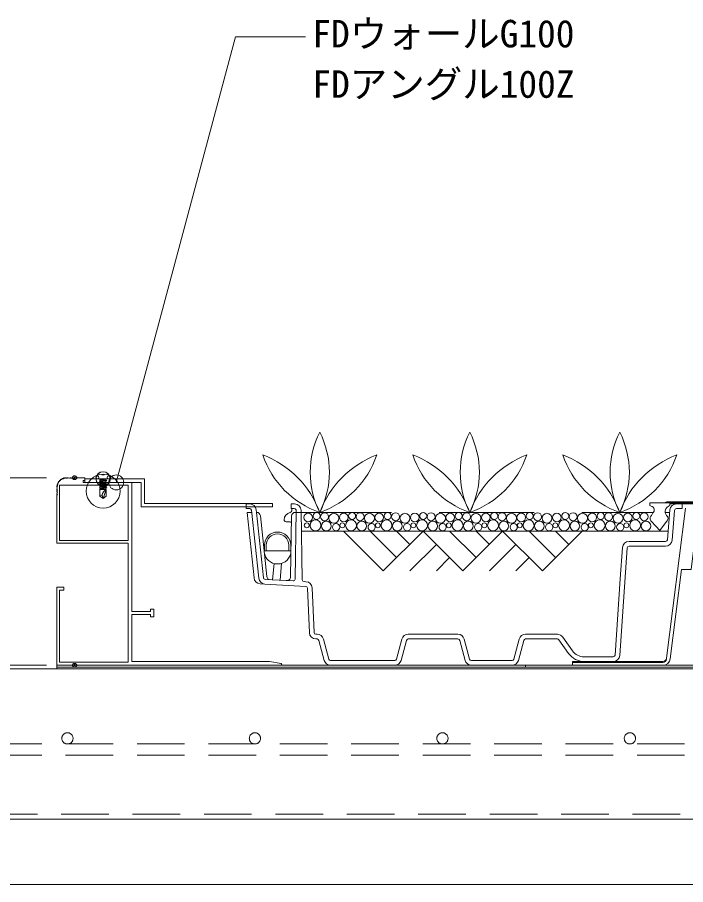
# Model space of a CAD drawing. Units: millimetres, scale not verified. Extents: x -1485 to 1485, y -1050 to 1050.
# Drawn here: x -382.4 to -25.9, y -348.9 to 113.6 of the extents above; entities that cross this region are included whole.
import ezdxf
from ezdxf.enums import TextEntityAlignment as Align

# ---------------------------------------------------------------- set-up
doc = ezdxf.new("R2010")
doc.units = ezdxf.units.MM
doc.header["$LTSCALE"] = 4
doc.header["$PDMODE"] = 32
doc.header["$PDSIZE"] = 2
doc.linetypes.add('USER1', pattern=[19.05, 12.7, -6.35])
doc.linetypes.add('USER2', pattern=[9.525, 6.35, -3.175])
for name, color, linetype, lineweight in [('0-0_0', 7, 'Continuous', 18), ('0-3_KUTAI', 3, 'Continuous', 18), ('0-4_BOUSUI', 1, 'Continuous', 18), ('0-5_KANAMONO_SCREW', 4, 'Continuous', 18), ('0-6_dannnetu', 6, 'Continuous', 18), ('0-7_KANAMONO', 4, 'Continuous', 18), ('0-9_MOJI', 7, 'Continuous', 18), ('0-A_ecom', 7, 'Continuous', 18), ('0-B_GREEN', 3, 'Continuous', 18), ('0-F_buhin', 2, 'USER2', 18), ('1-0_tensen', 7, 'USER2', 18), ('1-1_00KANAMONO', 5, 'Continuous', 18)]:
    doc.layers.add(name, color=color, linetype=linetype, lineweight=lineweight)
doc.layers.add('0-1_DEFPOINTS', color=7, linetype='Continuous')
doc.styles.add('ＭＳ ゴシック', font='')
doc.styles.get('ＭＳ ゴシック').set_extended_font_data('MS Gothic')

# ---------------------------------------------------------------- blocks, each defined once
blk = doc.blocks.new('sd-n13')
at = {"layer": '0-5_KANAMONO_SCREW'}
for p, q in [((-3.75, 0), (3.75, 0)), ((-2.4, -0.5), (1.6, 0)), ((-2.4, -0.5), (-0.445, 0)), ((-1.9, -1), (2.009, 0)), ((-1.9, 0), (-1.9, -0.372)), ((-1.9, -1), (-2.4, -0.5)), ((-2.4, -1.7), (1.9, -0.6)), ((-2.4, -1.7), (2.4, -1.1)), ((-1.9, -2.2), (-2.4, -1.7)), ((-2.4, -2.9), (1.9, -1.8)), ((-2.4, -2.9), (2.4, -2.3)), ((-1.9, -3.4), (-2.4, -2.9)), ((-2.4, -4.1), (1.9, -3)), ((-2.4, -4.1), (2.4, -3.5)), ((-1.9, -4.6), (-2.4, -4.1)), ((-2.4, -5.3), (1.9, -4.2)), ((-2.4, -5.3), (2.4, -4.7)), ((-1.9, -5.8), (-2.4, -5.3)), ((-2.4, -6.5), (1.9, -5.4)), ((-1.9, -1), (-1.9, -1.572)), ((-1.9, -2.2), (2.4, -1.1)), ((-1.9, -2.2), (-1.9, -2.772)), ((-1.9, -3.4), (2.4, -2.3)), ((-1.9, -3.4), (-1.9, -3.972)), ((-1.9, -4.6), (2.4, -3.5)), ((-1.9, -4.6), (-1.9, -5.172)), ((-1.9, -5.8), (2.4, -4.7)), ((1.9, -0.028), (1.9, -0.6)), ((2.4, -1.1), (1.9, -0.6)), ((1.9, -1.228), (1.9, -1.8)), ((2.4, -2.3), (1.9, -1.8)), ((1.9, -2.428), (1.9, -3)), ((2.4, -3.5), (1.9, -3)), ((1.9, -3.628), (1.9, -4.2)), ((2.4, -4.7), (1.9, -4.2)), ((1.9, -4.828), (1.9, -5.4)), ((2.4, -5.9), (1.9, -5.4)), ((-2.4, -6.5), (2.4, -5.9)), ((-1.9, -7), (-2.4, -6.5)), ((2.15, -7), (-2.15, -7)), ((-2.15, -11.495), (-2.15, -7)), ((0, -13), (-2.15, -11.495)), ((-1.9, -5.8), (-1.9, -6.372)), ((-1.9, -7), (2.4, -5.9)), ((0, -13), (-0.635, -10.995)), ((0, -13), (2.15, -7)), ((0, -13), (2.15, -11.495)), ((1.9, -6.028), (1.9, -7)), ((2.15, -11.495), (2.15, -7))]:
    blk.add_line(p, q, dxfattribs=at)
blk.add_lwpolyline([(0.75, 3.175), (0.75, 2.675), (-0.75, 2.675), (-0.75, 3.175)], dxfattribs=at)
for centre, radius in [((0, -8.096), 11.296), ((0, -8.096), 11.296), ((-0.091, 0.076), 4.75), ((-3.75, 1), 1), ((0.091, 0.076), 4.75), ((3.75, 1), 1)]:
    blk.add_circle(centre, radius, dxfattribs=at)
for centre, radius, start, end in [((-1.206, -11.809), 0.995, 54.94761, 161.58289), ((4.694, -11.742), 5.381, 118.2142, 172.01632)]:
    blk.add_arc(centre, radius, start, end, dxfattribs=at)
blk = doc.blocks.new('1')
at = {"layer": '1-1_00KANAMONO'}
for p, q in [((752.129, 226.895), (752.132, 226.725)), ((752.559, 227.024), (752.401, 227.086)), ((752.855, 227.348), (752.829, 227.18)), ((753.302, 227.401), (753.157, 227.489)), ((753.65, 227.668), (753.595, 227.507)), ((754.099, 227.642), (753.971, 227.754)), ((754.488, 227.846), (754.406, 227.696)), ((754.926, 227.742), (754.819, 227.875)), ((755.452, 227.92), (755.211, 227.715)), ((755.952, 227.715), (755.711, 227.92)), ((756.452, 227.92), (756.211, 227.715)), ((756.952, 227.715), (756.711, 227.92)), ((757.452, 227.92), (757.211, 227.715)), ((757.952, 227.715), (757.711, 227.92)), ((758.452, 227.92), (758.211, 227.715)), ((758.952, 227.715), (758.711, 227.92)), ((759.452, 227.92), (759.211, 227.715)), ((750.334, 222.838), (750.129, 222.597)), ((750.129, 222.338), (750.334, 222.097)), ((750.174, 223.23), (750.307, 223.123)), ((750.353, 223.643), (750.203, 223.561)), ((750.295, 224.078), (750.407, 223.95)), ((750.542, 224.454), (750.381, 224.399)), ((750.56, 224.893), (750.648, 224.747)), ((750.869, 225.22), (750.701, 225.194)), ((750.963, 225.648), (751.025, 225.49)), ((751.324, 225.917), (751.154, 225.921)), ((751.491, 226.323), (751.524, 226.156)), ((751.893, 226.525), (751.726, 226.558)), ((750.334, 221.838), (750.129, 221.597)), ((750.129, 221.338), (750.334, 221.097)), ((750.334, 220.838), (750.129, 220.597)), ((750.129, 220.338), (750.334, 220.097)), ((750.334, 219.838), (750.129, 219.597)), ((750.129, 219.338), (750.334, 219.097)), ((750.334, 218.838), (750.129, 218.597)), ((750.082, 127.967), (869.582, 127.967))]:
    blk.add_line(p, q, dxfattribs=at)
for points in [[(869.663, 128.961), (863.582, 129.967), (790.082, 129.967), (790.082, 155.067), (800.082, 155.067), (800.082, 153.817), (801.782, 153.817), (801.782, 157.817), (800.082, 157.817), (800.082, 156.567), (790.082, 156.567), (790.082, 225.467), (764.082, 225.467), (764.082, 226.467), (765.082, 226.467), (765.082, 227.967), (759.582, 227.967)], [(750.082, 218.467), (750.082, 192.967), (788.082, 192.967), (788.082, 129.667), (751.582, 129.667), (751.582, 167.967), (753.782, 167.967), (753.782, 169.667), (750.082, 169.667), (750.082, 127.967)]]:
    blk.add_lwpolyline(points, dxfattribs=at)
blk.add_lwpolyline([(751.582, 223.967), (788.082, 223.967), (788.082, 194.467), (751.582, 194.467)], close=True, dxfattribs=at)
for centre, radius, start, end in [((751.932, 226.721), 0.2, 258.84705, 1.15295), ((752.328, 226.899), 0.2, 68.84705, 181.15295), ((752.632, 227.211), 0.2, 248.84705, 351.15295), ((753.053, 227.318), 0.2, 58.84705, 171.15295), ((753.406, 227.572), 0.2, 238.84705, 341.15295), ((753.839, 227.604), 0.2, 48.84705, 161.15295), ((754.231, 227.793), 0.2, 228.84705, 331.15295), ((754.663, 227.749), 0.2, 38.84705, 151.15295), ((755.082, 227.867), 0.2, 218.84705, 310.36125), ((755.582, 227.767), 0.2, 49.63875, 130.36125), ((756.082, 227.867), 0.2, 229.63875, 310.36125), ((756.582, 227.767), 0.2, 49.63875, 130.36125), ((757.082, 227.867), 0.2, 229.63875, 310.36125), ((757.582, 227.767), 0.2, 49.63875, 130.36125), ((758.082, 227.867), 0.2, 229.63875, 310.36125), ((758.582, 227.767), 0.2, 49.63875, 130.36125), ((759.082, 227.867), 0.2, 229.63875, 310.36125), ((759.582, 227.767), 0.2, 90, 130.36125), ((750.282, 222.467), 0.2, 139.63875, 220.36125), ((750.3, 223.386), 0.2, 118.84705, 231.15295), ((750.445, 224.21), 0.2, 108.84705, 221.15295), ((750.182, 222.967), 0.2, 319.63875, 51.15295), ((750.182, 221.967), 0.2, 319.63875, 40.36125), ((750.256, 223.818), 0.2, 298.84705, 41.15295), ((750.731, 224.996), 0.2, 98.84705, 211.15295), ((750.477, 224.643), 0.2, 288.84705, 31.15295), ((750.838, 225.417), 0.2, 278.84705, 21.15295), ((751.15, 225.721), 0.2, 88.84705, 201.15295), ((751.328, 226.117), 0.2, 268.84705, 11.15295), ((751.688, 226.362), 0.2, 78.84705, 191.15295), ((750.282, 221.467), 0.2, 139.63875, 220.36125), ((750.282, 220.467), 0.2, 139.63875, 220.36125), ((750.282, 219.467), 0.2, 139.63875, 220.36125), ((750.282, 218.467), 0.2, 139.63875, 180), ((750.182, 220.967), 0.2, 319.63875, 40.36125), ((750.182, 219.967), 0.2, 319.63875, 40.36125), ((750.182, 218.967), 0.2, 319.63875, 40.36125), ((869.582, 128.467), 0.5, 270, 80.60091)]:
    blk.add_arc(centre, radius, start, end, dxfattribs=at)
blk = doc.blocks.new('_Dot')
at = {"layer": '0-0_0'}
for p, q in [((-0.5, 0), (-1, 0)), ((0.25, 0), (-0.25, 0))]:
    blk.add_line(p, q, dxfattribs=at)
blk.add_circle((0, 0), 0.25, dxfattribs=at)
blk = doc.blocks.new('D6')
at = {"layer": '0-1_DEFPOINTS'}
for p in [(1092.808, 918.143), (1133.237, 918.143), (1133.237, 818.143)]:
    blk.add_point(p, dxfattribs=at)
at = {"layer": '0-9_MOJI'}
for p, q in [((1118.237, 918.143), (1082.808, 918.143)), ((1092.808, 826.143), (1092.808, 910.143)), ((1118.237, 818.143), (1082.808, 818.143))]:
    blk.add_line(p, q, dxfattribs=at)
at = {"layer": '0-9_MOJI', "xscale": 8, "yscale": 8}
for p, rotation in [((1092.808, 918.143), 90), ((1092.808, 818.143), 270)]:
    blk.add_blockref('_Dot', p, dxfattribs=dict(at, rotation=rotation))
at = {"layer": '0-9_MOJI', "style": 'ＭＳ ゴシック'}
blk.add_text('100', height=14.66, rotation=90, dxfattribs=at).set_placement((1087.808, 853.143), align=Align.BOTTOM_LEFT)

msp = doc.modelspace()

# ---------------------------------------------------------------- linework, layer by layer
at = {"layer": '0-3_KUTAI'}
msp.add_line((659.344, -233.875), (-740.006, -233.875), dxfattribs=at)
at = {"layer": '0-4_BOUSUI'}
msp.add_line((659.344, -348.875), (-740.006, -348.875), dxfattribs=at)
for points in [[(-361.333, -231.875), (-111.333, -231.875), (-111.333, -232.875), (-361.333, -232.875)], [(-111.333, -231.875), (88.667, -231.875), (88.667, -232.875), (-111.333, -232.875)]]:
    msp.add_lwpolyline(points, close=True, dxfattribs=at)
at = {"layer": '0-6_dannnetu'}
msp.add_line((659.344, -313.875), (-740.006, -313.875), dxfattribs=at)
at = {"layer": '0-7_KANAMONO'}
for p, q in [((12.002, -144.675), (-34.667, -144.675)), ((-43.382, -150.629), (-44.172, -152.021)), ((-36.063, -152.021), (-36.852, -150.629)), ((-237.573, -170.873), (-237.573, -167.873)), ((-236.573, -170.873), (-236.573, -167.873))]:
    msp.add_line(p, q, dxfattribs=at)
msp.add_lwpolyline([(-246.333, -145.575), (-314.533, -145.575), (-314.533, -132.575), (-346.333, -132.575), (-346.333, -134.375), (-316.333, -134.375), (-316.333, -147.375), (-246.333, -147.375)], close=True, dxfattribs=at)
for points in [[(21.566, -147.117), (22.274, -146.775), (22.274, -145.275), (-44.94, -145.275), (-44.94, -146.775), (-44.232, -147.117)], [(-35.003, -147.117), (-34.295, -146.775), (-34.295, -145.875), (11.629, -145.875)], [(-44.093, -155.189), (-39.617, -160.075), (-36.141, -155.189)], [(-250.576, -167.873), (-250.576, -170.873), (-236.573, -170.873)], [(-249.576, -167.873), (-249.576, -170.873), (-237.573, -170.873)]]:
    msp.add_lwpolyline(points, dxfattribs=at)
for centre, radius, start, end in [((-44.641, -149.075), 2, 309.01589, 78.18299), ((-34.667, -150.183), 5.508, 90, 116.99147), ((-33.601, -150.098), 3.294, 115.18273, 189.26669), ((-42.913, -153.575), 2, 129.0159, 233.82139), ((-37.322, -153.575), 2, 306.17861, 50.9841), ((-243.574, -167.873), 7.002, 0, 180), ((-243.574, -167.873), 6.002, 0, 180)]:
    msp.add_arc(centre, radius, start, end, dxfattribs=at)
at = {"layer": '0-9_MOJI'}
for p, q in [((-329.631, -134.375), (-265.984, 103.157)), ((-265.984, 103.157), (-228.674, 103.157))]:
    msp.add_line(p, q, dxfattribs=at)
msp.add_circle((-329.631, -134.375), 4, dxfattribs=at)
at = {"layer": '0-A_ecom'}
for p, q in [((-28.833, -145.875), (-27.833, -145.875)), ((-253.62, -185.491), (-257.459, -149.269)), ((-252.743, -152.164), (-249.317, -184.488)), ((-236.67, -184.792), (-236.103, -152.34)), ((-236.053, -149.488), (-236.034, -148.375)), ((-234.283, -185.964), (-233.644, -149.392)), ((-234.103, -150.375), (-233.661, -150.375)), ((-231.023, -149.314), (-230.377, -186.292)), ((-35.651, -164.961), (-34.28, -149.074)), ((-31.789, -149.289), (-33.16, -165.176)), ((-27.833, -148.375), (-30.793, -148.375)), ((-237.174, -155.375), (-239.077, -155.375)), ((-230.83, -160.375), (-35.255, -160.375)), ((-208.388, -160.375), (-187.175, -181.588)), ((-194.246, -160.375), (-180.104, -174.517)), ((-165.962, -160.375), (-187.175, -181.588)), ((-180.104, -160.375), (-173.033, -167.446)), ((-165.962, -160.375), (-144.748, -181.588)), ((-151.819, -160.375), (-137.677, -174.517)), ((-123.535, -160.375), (-144.748, -181.588)), ((-137.677, -160.375), (-130.606, -167.446)), ((-123.535, -160.375), (-102.322, -181.588)), ((-109.393, -160.375), (-95.251, -174.517)), ((-81.109, -160.375), (-102.322, -181.588)), ((-95.251, -160.375), (-88.18, -167.446)), ((-56.1, -165.875), (-36.647, -165.875)), ((-158.891, -167.446), (-173.033, -181.588)), ((-116.464, -167.446), (-130.606, -181.588)), ((-57.097, -169.305), (-61.105, -226.619)), ((-151.82, -174.517), (-158.891, -181.588)), ((-109.393, -174.517), (-116.464, -181.588)), ((-245.476, -177.651), (-246.24, -186.34)), ((-243.721, -177.875), (-243.428, -177.875)), ((-242.236, -186.562), (-241.438, -177.492)), ((-250.333, -188.617), (-252.862, -188.477)), ((-228.568, -189.825), (-250.333, -188.617)), ((-250.194, -186.121), (-235.338, -186.945)), ((-229.433, -187.273), (-228.429, -187.328)), ((-226.608, -214.524), (-227.624, -190.78)), ((-225.126, -190.673), (-224.111, -214.417)), ((-223.112, -215.375), (-222.525, -215.375)), ((-173.866, -215.375), (-147.4, -215.375)), ((-111.266, -215.375), (-94.35, -215.375)), ((-91.494, -216.852), (-86.282, -224.21)), ((-222.525, -217.875), (-223.112, -217.875)), ((-218.701, -229.281), (-221.559, -218.616)), ((-219.144, -217.969), (-216.287, -228.634)), ((-180.104, -228.634), (-177.246, -217.969)), ((-174.832, -218.616), (-177.689, -229.281)), ((-147.4, -217.875), (-173.866, -217.875)), ((-143.577, -229.281), (-146.434, -218.616)), ((-144.02, -217.969), (-141.162, -228.634)), ((-117.504, -228.634), (-114.646, -217.969)), ((-112.232, -218.616), (-115.089, -229.281)), ((-94.35, -217.875), (-111.266, -217.875)), ((-88.322, -225.655), (-93.534, -218.297)), ((-215.321, -229.375), (-181.07, -229.375)), ((-140.196, -229.375), (-118.47, -229.375)), ((-80.162, -227.375), (-64.597, -227.375)), ((-64.597, -229.875), (-80.162, -229.875)), ((-181.07, -231.875), (-215.321, -231.875)), ((-118.47, -231.875), (-140.196, -231.875))]:
    msp.add_line(p, q, dxfattribs=at)
at = {"layer": '0-A_ecom', "color": 3, "linetype": 'USER1'}
for p, q in [((-233.661, -150.375), (-43.121, -150.375)), ((-36.884, -150.375), (-34.392, -150.375))]:
    msp.add_line(p, q, dxfattribs=at)
at = {"layer": '0-A_ecom', "color": 150}
for p, q in [((-25.911, -148.059), (-36.11, -228.127)), ((-86.333, -230.375), (-38.158, -230.375)), ((-36.174, -228.627), (-36.11, -228.127))]:
    msp.add_line(p, q, dxfattribs=at)
at = {"layer": '0-A_ecom', "color": 1}
for p, q in [((-361.333, -232.875), (-361.333, -233.875)), ((563.667, -232.875), (-361.333, -232.875)), ((659.344, -232.875), (-311.333, -232.875))]:
    msp.add_line(p, q, dxfattribs=at)
at = {"layer": '0-A_ecom'}
for points in [[(-258.454, -148.375), (-260.333, -148.375), (-260.333, -145.875), (-258.454, -145.875)], [(-234.644, -148.375), (-236.295, -148.375), (-236.295, -145.875), (-234.522, -145.875)], [(-30.793, -145.875), (-27.833, -145.875), (-27.833, -148.375)], [(-256.148, -185.351), (-259.856, -150.375), (-257.342, -150.375)], [(-254.973, -149.006), (-254.828, -150.375), (-251.133, -185.228)], [(-63.599, -226.445), (-60.762, -185.875), (-59.591, -169.131)], [(-36.647, -168.375), (-45.08, -168.375), (-56.1, -168.375)]]:
    msp.add_lwpolyline(points, dxfattribs=at)
at = {"layer": '0-A_ecom', "color": 150}
for points in [[(-34.126, -228.38), (-28.075, -180.875), (-23.035, -180.875), (-19.341, -151.875), (-13.087, -151.875)], [(-38.094, -229.875), (-86.333, -229.875), (-86.333, -231.875), (-38.094, -231.875)]]:
    msp.add_lwpolyline(points, dxfattribs=at)
at = {"layer": '0-A_ecom'}
for centre, radius in [((-227.249, -153.107), 2.322), ((-222.745, -152.267), 1.865), ((-218.526, -152.706), 2.127), ((-213.53, -153.518), 2.658), ((-208.307, -153.107), 2.322), ((-203.802, -152.267), 1.865), ((-199.583, -152.706), 2.127), ((-194.587, -153.518), 2.658), ((-189.364, -153.107), 2.322), ((-184.859, -152.267), 1.865), ((-180.64, -152.706), 2.127), ((-175.644, -153.518), 2.658), ((-170.421, -153.107), 2.322), ((-165.917, -152.267), 1.865), ((-161.697, -152.706), 2.127), ((-156.702, -153.518), 2.658), ((-151.478, -153.107), 2.322), ((-146.974, -152.267), 1.865), ((-142.755, -152.706), 2.127), ((-137.759, -153.518), 2.658), ((-132.536, -153.107), 2.322), ((-128.031, -152.267), 1.865), ((-123.812, -152.706), 2.127), ((-118.816, -153.518), 2.658), ((-113.593, -153.107), 2.322), ((-109.088, -152.267), 1.865), ((-104.869, -152.706), 2.127), ((-99.873, -153.518), 2.658), ((-94.65, -153.107), 2.322), ((-90.146, -152.267), 1.865), ((-85.926, -152.706), 2.127), ((-80.931, -153.518), 2.658), ((-75.707, -153.107), 2.322), ((-71.203, -152.267), 1.865), ((-66.984, -152.706), 2.127), ((-61.988, -153.518), 2.658), ((-56.765, -153.107), 2.322), ((-52.26, -152.267), 1.865), ((-48.041, -152.706), 2.127), ((-228.01, -157.307), 1.311), ((-223.346, -157.289), 2.903), ((-217.61, -157.649), 2.579), ((-212.358, -158.249), 1.925), ((-209.067, -157.307), 1.311), ((-204.403, -157.289), 2.903), ((-198.667, -157.649), 2.579), ((-193.415, -158.249), 1.925), ((-190.124, -157.307), 1.311), ((-185.46, -157.289), 2.903), ((-179.725, -157.649), 2.579), ((-174.472, -158.249), 1.925), ((-171.181, -157.307), 1.311), ((-166.518, -157.289), 2.903), ((-160.782, -157.649), 2.579), ((-155.529, -158.249), 1.925), ((-152.239, -157.307), 1.311), ((-147.575, -157.289), 2.903), ((-141.839, -157.649), 2.579), ((-136.587, -158.249), 1.925), ((-133.296, -157.307), 1.311), ((-128.632, -157.289), 2.903), ((-122.896, -157.649), 2.579), ((-117.644, -158.249), 1.925), ((-114.353, -157.307), 1.311), ((-109.689, -157.289), 2.903), ((-103.954, -157.649), 2.579), ((-98.701, -158.249), 1.925), ((-95.41, -157.307), 1.311), ((-90.747, -157.289), 2.903), ((-85.011, -157.649), 2.579), ((-79.758, -158.249), 1.925), ((-76.468, -157.307), 1.311), ((-71.804, -157.289), 2.903), ((-66.068, -157.649), 2.579), ((-60.816, -158.249), 1.925), ((-57.525, -157.307), 1.311), ((-52.861, -157.289), 2.903), ((-47.125, -157.649), 2.579)]:
    msp.add_circle(centre, radius, dxfattribs=at)
for centre, radius, start, end in [((-258.454, -149.375), 3.5, 6.05049, 90), ((-234.522, -149.375), 3.5, 0.99999, 90), ((-30.793, -149.375), 3.5, 90, 175.06815), ((-258.454, -149.375), 1, 6.05077, 90), ((-254.732, -152.375), 2, 6.05077, 90), ((-236.077, -154.375), 4, 101.2808, 180), ((-237.053, -149.471), 1, 281.13827, 358.99986), ((-234.103, -152.375), 2, 90, 178.99999), ((-234.644, -149.375), 1, 359.00001, 90), ((-30.793, -149.375), 1, 90, 175.06819), ((-239.077, -154.375), 1, 180, 270), ((-237.174, -156.375), 1, 359, 90), ((-56.1, -169.375), 3.5, 90, 175.99999), ((-36.647, -164.875), 1, 270, 355.06815), ((-36.647, -164.875), 3.5, 270, 355.06819), ((-243.428, -170.875), 7, 270, 359), ((-56.1, -169.375), 1, 90, 176), ((-243.721, -170.875), 7, 186.05076, 270), ((-247.328, -184.277), 2, 186.05077, 266.82483), ((-238.669, -184.757), 2, 266.82483, 358.99999), ((-252.668, -184.982), 3.5, 186.05076, 266.82481), ((-250.139, -185.122), 3.5, 186.05077, 266.82481), ((-250.139, -185.123), 1, 186.05077, 266.82483), ((-235.283, -185.947), 1, 266.82483, 359.00001), ((-229.378, -186.274), 1, 180.99999, 266.82497), ((-228.623, -190.823), 3.5, 2.44878, 86.82497), ((-228.623, -190.823), 1, 2.44878, 86.82481), ((-223.112, -214.375), 3.5, 182.44878, 270), ((-223.112, -214.375), 1, 182.44878, 270), ((-222.525, -218.875), 3.5, 15.00004, 90), ((-173.866, -218.875), 3.5, 90, 164.99996), ((-147.4, -218.875), 3.5, 15.00004, 90), ((-111.266, -218.875), 3.5, 90, 164.99996), ((-94.35, -218.875), 3.5, 35.31126, 90), ((-222.525, -218.875), 1, 14.99997, 90), ((-173.866, -218.875), 1, 90, 165.00003), ((-147.4, -218.875), 1, 14.99997, 90), ((-111.266, -218.875), 1, 90, 165.00003), ((-94.35, -218.875), 1, 35.31121, 90), ((-80.162, -219.875), 10, 215.31121, 270), ((-80.162, -219.875), 7.5, 215.31126, 270), ((-64.597, -226.375), 1, 270, 356.00001), ((-215.321, -228.375), 3.5, 194.99997, 270), ((-215.321, -228.375), 1, 195.00004, 270), ((-181.07, -228.375), 1, 270, 344.99996), ((-181.07, -228.375), 3.5, 270, 345.00003), ((-140.196, -228.375), 3.5, 194.99997, 270), ((-140.196, -228.375), 1, 195.00004, 270), ((-118.47, -228.375), 1, 270, 344.99996), ((-118.47, -228.375), 3.5, 270, 345.00003), ((-64.597, -226.375), 3.5, 270, 356)]:
    msp.add_arc(centre, radius, start, end, dxfattribs=at)
at = {"layer": '0-A_ecom', "color": 150}
for centre, radius in [((-38.158, -228.375), 2), ((-38.094, -227.875), 2), ((-38.094, -227.875), 4)]:
    msp.add_arc(centre, radius, 270, 352.7407, dxfattribs=at)
at = {"layer": '0-B_GREEN'}
for centre, radius, start, end in [((-178.844, -128.982), 47.326, 153.12829, 206.87401), ((-263.274, -128.982), 47.326, 333.12599, 26.87171), ((-98.844, -128.982), 47.326, 153.12829, 206.87401), ((-183.274, -128.982), 47.326, 333.12599, 26.87171), ((-18.844, -128.982), 47.326, 153.12829, 206.87401), ((-103.274, -128.982), 47.326, 333.12599, 26.87171), ((-269.754, -168.351), 51.907, 20.26163, 69.3585), ((-205.311, -104.334), 48.659, 198.50209, 251.11695), ((-172.364, -168.351), 51.907, 110.6415, 159.73837), ((-236.807, -104.334), 48.659, 288.88305, 341.49791), ((-189.754, -168.351), 51.907, 20.26163, 69.3585), ((-125.311, -104.334), 48.659, 198.50209, 251.11695), ((-92.364, -168.351), 51.907, 110.6415, 159.73837), ((-156.807, -104.334), 48.659, 288.88305, 341.49791), ((-109.754, -168.351), 51.907, 20.26163, 69.3585), ((-45.311, -104.334), 48.659, 198.50209, 251.11695), ((-12.364, -168.351), 51.907, 110.6415, 159.73837), ((-76.807, -104.334), 48.659, 288.88305, 341.49791)]:
    msp.add_arc(centre, radius, start, end, dxfattribs=at)
at = {"layer": '0-F_buhin'}
msp.add_line((-740.006, -311.375), (659.344, -311.375), dxfattribs=at)
at = {"layer": '1-0_tensen'}
for p, q in [((659.344, -273.875), (-740.006, -273.875)), ((659.344, -279.875), (-740.006, -279.875))]:
    msp.add_line(p, q, dxfattribs=at)
for centre in [(-355.656, -270.875), (-255.656, -270.875), (-155.656, -270.875), (-55.656, -270.875)]:
    msp.add_circle(centre, 3, dxfattribs=at)

# ---------------------------------------------------------------- block references
at = {"layer": '0-5_KANAMONO_SCREW', "xscale": 0.8, "yscale": 0.8}
msp.add_blockref('sd-n13', (-336.648, -132.575), dxfattribs=at)
at = {"layer": '0-9_MOJI'}
msp.add_blockref('D6', (-1485.07, -1050.018), dxfattribs=at)
at = {"layer": '1-1_00KANAMONO'}
msp.add_blockref('1', (-1111.415, -359.842), dxfattribs=at)

# ---------------------------------------------------------------- texts
at = {"layer": '0-9_MOJI', "style": 'ＭＳ ゴシック'}
for s, p in [('FDウォールG100', (-225.044, 93.157)), ('FDアングル100Z', (-225.022, 66.268))]:
    msp.add_text(s, height=14.66, dxfattribs=at).set_placement(p, align=Align.BOTTOM_LEFT)

doc.saveas('drawing.dxf')
